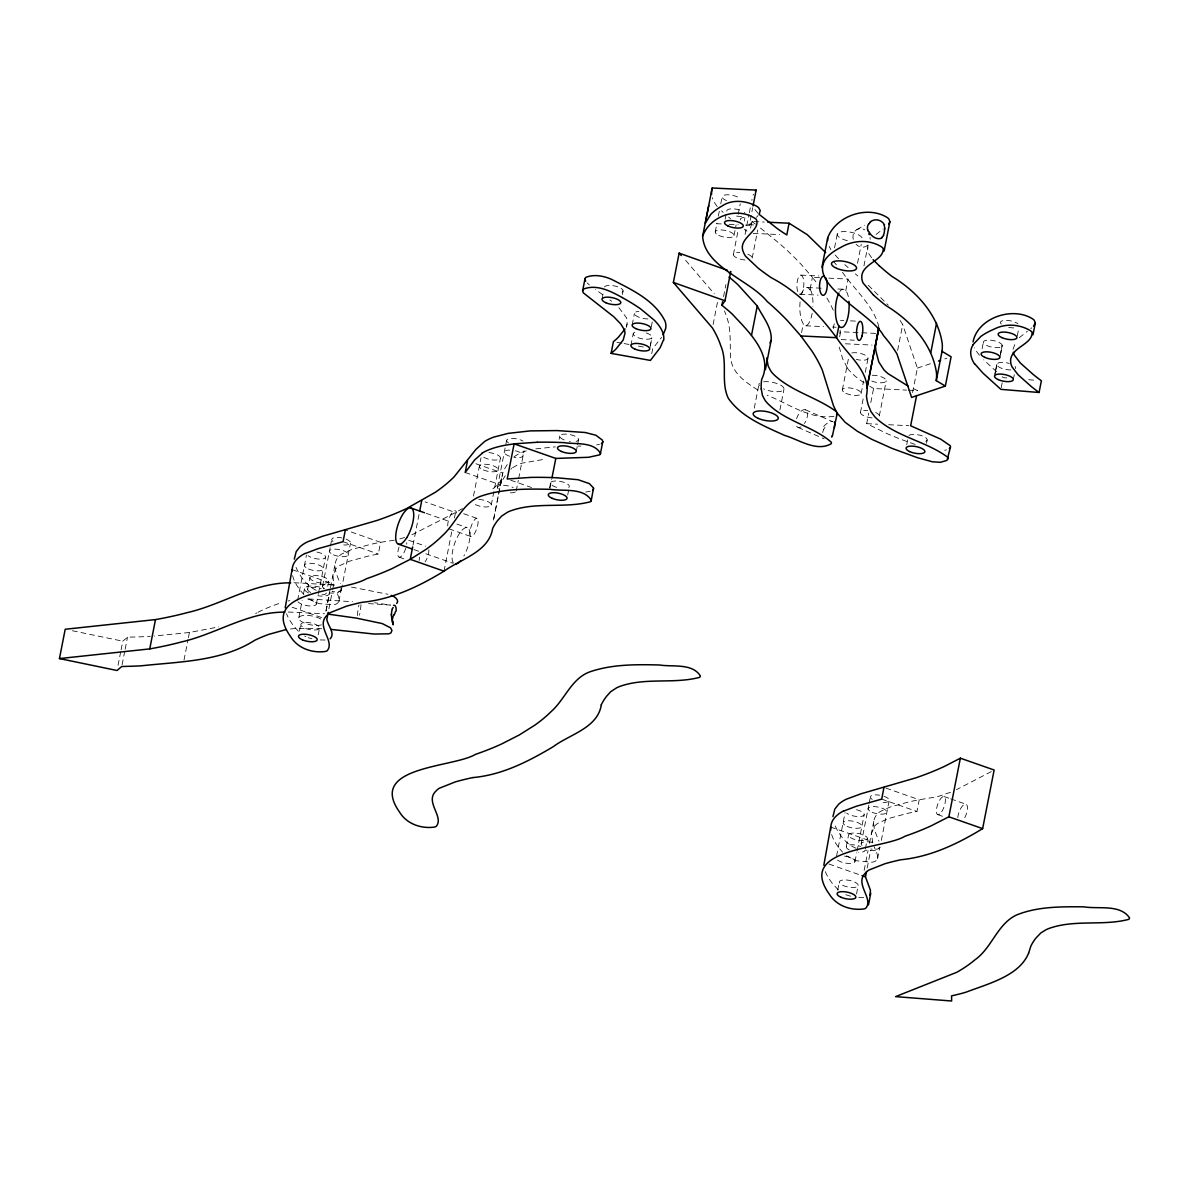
<?xml version="1.0" encoding="UTF-8"?>
<svg xmlns="http://www.w3.org/2000/svg" width="1189" height="1189" viewBox="0 0 1189 1189"><rect width="100%" height="100%" fill="white"/><g stroke="black" fill="none" stroke-linecap="round" stroke-linejoin="round"><path stroke-width="0.75" stroke-dasharray="5 3.75" d="M878.909 326.99C873.529 305.231 854.252 289.507 841.931 271.508M751.909 200.347L751.983 199.321M868.074 245.008L867.688 249.883A73.391 25.816 11.1 0 0 868.921 253.777L872.206 258.667M1012.998 349.298L1015.956 341.511M394.362 540.192L380.614 542.303A241.278 84.895 11.1 0 0 369.705 544.592L351.632 549.526L341.704 554.029A73.391 25.816 11.1 0 0 338.3 556.942C331.449 564.909 337.052 575.506 340.336 583.725M950.516 792.26L937.616 796.675L919.246 799.766A241.278 84.895 11.1 0 0 908.337 802.04L890.264 806.974L880.336 811.478A73.391 25.816 11.1 0 0 876.932 814.391C870.08 822.372 875.684 832.954 878.968 841.173M475.882 463.725L502.754 473.133L493.257 521.258L502.754 473.133A241.278 84.895 11.1 0 1 505.162 467.872L508.416 462.818M626.484 327.421L627.316 321.402A73.391 25.816 11.1 0 0 626.335 317.552L618.726 307.49M309.081 599.301L318.86 603.581L333.173 604.755A14.119 4.964 11.1 0 0 336.19 604.057C341.882 601.589 337.513 594.53 336.101 590.561M338.924 601.337L341.347 588.808M846.464 855.798L856.243 860.732L871.805 862.218A14.119 4.964 11.1 0 0 874.822 861.52C880.886 858.621 875.58 851.086 874.212 846.746M649.967 347.545L651.825 337.75M999.89 357.354L1002.193 345.3L1000.499 354.129M1013.325 379.603L1014.276 374.713M118.053 665.32L120.758 651.527M121.1 649.803L122.779 641.183L127.505 637.185L137.954 636.918A229.908 80.897 11.1 0 0 146.99 636.501L150.409 636.293M122.095 664.77L124.8 650.978M125.142 649.253L127.505 637.185M184.013 660.073L188.07 639.385M188.412 637.661L189.423 632.489L218.731 626.9M297.592 600.356L306.45 555.144M298.766 617.879L302.155 600.638M303.507 593.742L304.518 588.57M299.435 631.062L300.743 624.374M307.654 589.209L309.943 577.482M316.348 604.131L318.072 595.332M318.429 593.579L325.548 557.24M322.576 586.207L330.126 547.698M330.453 546.019L331.761 539.316M318.206 634.837L319.514 628.134A9.571 3.374 11.1 0 0 306.108 622.471A9.571 3.374 11.1 0 0 304.785 628.149A9.571 3.374 11.1 0 0 319.514 628.134M327.733 586.266L328.714 581.243A9.571 3.374 11.1 0 0 315.308 575.58A9.571 3.374 11.1 0 0 313.985 581.258A9.571 3.374 11.1 0 0 328.714 581.243M325.875 611.146L330.111 589.506M330.468 587.708L335.239 563.363M326.158 610.834L329.546 593.593M328.892 608.827L332.34 591.245M332.697 589.491L333.723 584.215L332.95 575.09L336.011 568.654A73.391 25.816 11.1 0 1 339.4 565.756L349.328 561.238L367.401 556.303A241.278 84.895 11.1 0 1 378.31 554.029L380.614 542.303L345.345 529.952M341.332 589.982L350.532 543.091M413.014 545.127L419.286 513.158M444.002 571.181L452.37 528.555M454.451 517.899L455.506 512.563L462.417 508.595M473.504 496.036L481.01 457.78M491.235 505.072L500.435 458.196M497.448 487.163L506.648 440.272M516.219 490.923L518.285 480.386M518.627 478.617L524.096 450.735M549.586 487.906L550.581 482.883M559.112 439.336L559.781 435.991M549.927 488.337L551.651 479.539M602.035 298.944L603.358 292.241M567.703 495.01L568.684 489.987M576.249 451.478L577.23 446.455M577.557 444.775L578.538 439.752M622.397 294.53L623.11 290.889M632.191 324.879L634.421 313.465M630.898 345.509L633.202 333.782M651.275 326.886L652.271 321.847M650.383 345.523L652.018 337.156M651.735 353.713L652.716 348.689L661.53 337.394M715.228 231.959L716.952 223.16M718.334 216.13L719.375 210.854M720.757 203.824L722.124 196.78M725.141 219.177L726.137 214.154M713.103 324.508L717.829 300.371M734.044 235.511L736.11 224.959M738.176 214.406L740.242 203.854M723.581 296.611L725.944 284.543M733.39 254.505L738.22 229.893M744.284 221.065L744.938 217.721M745.072 234.367L748.966 214.525M749.323 212.727L750.378 207.302M745.592 225.093L749.248 225.271L752.696 207.674M750.541 228.139L751.864 221.451L764.274 222.046M752.191 258.072L757.72 229.938M754.257 408.184L758.983 384.047M779.895 409.997L783.952 389.323M801.564 332.623L803.214 324.255M810.11 289.076L812.414 277.364L801.178 264.419A546.241 192.187 11.1 0 0 777.888 242.184L758.983 226.876M834.559 247.832L837.264 234.04M845.765 290.785L848.069 279.058L828.451 278.122M839.642 336.755L840.638 331.731L860.137 332.667M857.537 263.304L861.252 244.34M863.942 265.92L867.658 246.955M842.347 389.858L848.545 358.216M861.148 393.425L863.556 381.104M865.28 372.32L868.044 358.246M860.494 412.42L863.6 396.591M915.114 444.418L912.572 443.542A182.259 64.132 11.1 0 1 887.633 433.881L866.677 423.685L868.743 413.133M870.809 402.581L873.573 388.521L906.568 390.096M879.31 415.972L886.206 380.807M897.636 350.473L902.704 324.612A411.84 144.895 11.1 0 0 898.572 318.251M912.572 392.533L917.373 368.114L902.704 324.612M906.731 444.76L907.712 439.737M836.566 856.05L845.082 812.592M837.74 890.204L839.375 881.822M846.286 846.657L848.574 834.931M926.528 443.304L927.182 439.945M854.98 861.579L856.704 852.781M857.061 851.027L864.18 814.688M861.193 843.67L868.758 805.146M869.085 803.467L870.393 796.779M856.511 893.965L858.146 885.597A9.571 3.374 11.1 0 0 844.74 879.919A9.571 3.374 11.1 0 0 843.417 885.612A9.571 3.374 11.1 0 0 858.146 885.597M865.369 848.753L867.346 838.706A9.571 3.374 11.1 0 0 853.94 833.028A9.571 3.374 11.1 0 0 852.617 838.721A9.571 3.374 11.1 0 0 867.346 838.706M864.15 870.407L868.044 850.566M869.456 843.358L873.87 820.811M867.182 868.044L870.63 850.462M877.556 858.785L879.86 847.073L877.125 849.793A14.119 4.964 11.1 0 1 874.093 850.492L865.042 850.209A9.571 3.374 11.1 0 1 858.696 852.305M881.346 840.4L889.164 800.539M995.579 370.775L996.887 364.072M1000.469 354.322L1002.119 345.94A9.571 3.374 11.1 0 0 989.233 340.099A9.571 3.374 11.1 0 0 987.004 345.598A9.571 3.374 11.1 0 0 1002.119 345.94M872.756 842.912L871.433 833.578L874.643 826.117A73.391 25.816 11.1 0 1 878.032 823.204L887.96 818.701L906.033 813.752A241.278 84.895 11.1 0 1 916.942 811.478L919.246 799.766L885.656 787.995M1001.227 387.688L1002.208 382.665M1017.279 335.922L1018.587 329.234M982.099 348.704L983.466 341.823M994.911 374.208L996.813 364.726L994.836 374.49M627.153 324.077L626.35 326.603M501.624 478.617L499.35 483.15L490.745 490.745M341.228 589.61L338.493 592.345A14.119 4.964 11.1 0 1 335.461 593.043L329.13 593.043M753.098 195.219L753.558 194.179M502.843 479.598L505.236 475.763M823.65 429.288L825.017 427.401M749.248 225.271L753.752 220.247M758.047 215.536L756.472 217.379M1019.33 337.691L1027.415 331.241M1030.804 328.625L1031.814 327.792M510.898 469.15L511.731 468.451M876.04 234.456L883.189 229.001M514.034 456.725L519.162 453.529A73.391 25.816 11.1 0 1 524.706 451.374L526.326 450.899M512.622 467.767L516.858 465.256A73.391 25.816 11.1 0 1 522.402 463.086L545.157 459.162M255.65 613.598L256.794 612.944M856.808 229.626L864.537 225.241M991.329 771.587L956.461 789.674M257.968 612.305L260.465 611.027A317.418 111.677 11.1 0 1 274.406 605.112L281.734 602.615M411.884 534.797L455.506 512.563L425.112 501.907M917.373 368.114L932.117 363.15M944.765 358.9L946.875 358.201M404.676 537.517L396.561 539.776M833.95 416.313C810.199 419.999 788.262 403.443 767.098 395.224M946.474 449.873L944.69 450.304M599.464 444.329L596.685 444.939M590.264 491.206L585.746 492.068M288.154 600.995L289.878 600.653M535.838 448.862L555.322 446.856M189.423 632.489L154.065 636.026M325.102 640.039L319.93 639.935M863.734 897.487L857.195 897.264M578.196 446.113L580.945 446.038M308.605 598.929L352.538 601.723M293.965 582.714L336.606 585.137M288.214 612.023L324.538 613.747M716.254 223.695L721.753 223.948M729.095 224.305L738.25 224.736M753.113 233.341L779.702 234.605M800.881 275.12L818.909 275.967M819.548 277.706L812.414 277.364L815.892 281.808M807.494 287.545L823.546 288.303M837.829 288.986L843.179 289.239M799.9 294.233L818.136 295.095M840.519 320.391L843.848 320.554M850.462 320.867L855.367 321.089M805.756 325.786L823.591 326.633M832.523 327.064L836.09 327.228M861.906 332.742L876.1 333.425M841.203 339.578L854.311 340.203M845.424 343.784L872.027 345.063M908.396 390.17L917.566 390.616L912.587 388.268M866.677 423.685L877.675 424.205M888.659 424.726L908.827 425.692M321.684 628.713L295.898 628.505A73.391 25.816 11.1 0 0 289.67 629.085M1006.83 377.939L1003.189 377.641L1000.96 375.65M1028.648 379.722L1035.931 380.317M368.56 603.596L390.557 605.082L374.639 602.749M351.468 587.098L388 594.277M616.972 342.298L622.337 343.264M624.121 343.576L629.486 344.542M638.419 346.133L643.784 347.099M72.395 630.75L122.779 641.183M311.949 638.746L308.248 637.705M850.581 896.209L845.676 894.678M510.705 480.222L531.528 487.52M465.196 472.494L500.45 484.859A241.278 84.895 11.1 0 1 502.858 479.598M463.71 513.722L477.086 518.404A9.571 3.017 -71.7 0 1 474.931 532.895A9.571 3.017 -71.7 0 1 470.012 531.111A9.571 3.017 -71.7 0 1 477.012 518.374M426.212 513.351L450.096 521.718M456.918 524.111L467.158 527.693M449.085 528.867L470.933 536.521M408.763 540.267L425.647 546.182M413.935 549.586L419.048 551.384M425.87 553.777L453.158 563.333M399.118 557.165L404.111 558.919M343.056 541.679L378.325 554.029M944.021 796.541L949.09 798.309M950.784 798.904L965.973 804.225M292.063 569.605L333.723 584.215L334.124 585.464M937.749 814.628L942.743 816.367M881.688 799.127L916.957 811.478M292.108 607.207L323.349 618.161M830.695 827.068L872.354 841.663M829.001 864.061L860.256 875.015M856.08 848.262C845.691 844.101 838.676 834.069 834.351 824.126M805.369 409.744L832.374 421.56M798.057 427.431L824.185 438.86M316.244 590.339C306.539 585.761 299.851 576.293 295.719 566.677M304.622 636.041L305.841 636.68M757.854 390.007C746.365 382.724 732.855 373.836 730.789 359.212C729.511 344.988 731.711 330.26 726.553 316.542A411.84 144.895 11.1 0 0 724.458 310.909M602.66 294.664L595.436 289.551M744.388 229.269L746.945 231.201M751.864 221.451L755.372 224.112M609.883 299.94L611.547 301.233M728.56 217.037L730.566 218.672M855.352 273.886L857.849 276.041M589.372 284.914L587.143 282.908M996.635 371.83L983.675 359.821M844.829 264.657L848.129 267.614M868.312 285.256L888.242 305.187M721.545 210.869L723.135 212.355M838.29 889.877L832.909 884.081A182.259 64.132 11.1 0 1 825.761 872.637L824.735 869.724M838.557 258.712L834.232 254.015M298.365 631.21L294.278 626.633A182.259 64.132 11.1 0 1 287.129 615.174L286.594 613.732M758.121 213.351L754.807 209.398A73.391 25.816 11.1 0 1 754.153 208.417M685.637 260.332L714.277 293.787M842.57 852.127L839.806 848.916M303.938 594.678L301.174 591.468A182.259 64.132 11.1 0 1 294.025 580.009L292.598 575.625M833.311 261.268L836.343 264.805M979.468 355.243L977.224 352.345A105.048 36.963 11.1 0 1 974.594 347.812M847.237 367.624L842.659 358.781L839.271 347.143M829.179 246.45L830.873 249.586M831.631 834.559L832.686 837.472A182.259 64.132 11.1 0 0 839.82 848.916M453.262 562.709A19.143 6.792 -70.7 0 1 456.977 537.859A19.143 6.792 -70.7 0 1 469.343 530.041A19.143 6.792 -70.7 0 1 463.859 556.021M321.342 624.849A12.767 4.488 11.1 0 1 302.511 622.159A12.767 4.488 11.1 0 1 303.537 615.471A12.767 4.488 11.1 0 1 322.085 619.915M329.576 593.148A12.767 4.488 11.1 0 1 318.548 595.882M308.59 593.029A12.767 4.488 11.1 0 1 307.342 586.534A12.767 4.488 11.1 0 1 324.538 588.718M360.98 604.711A9.571 1.204 -81.6 0 1 359.494 615.218M357.428 615.575A9.571 1.204 -81.6 0 1 358.915 605.082M316.928 552.068A9.571 3.374 11.1 0 1 324.151 558.533A9.571 3.374 11.1 0 1 308.07 555.709M346.058 539.122A9.571 3.374 11.1 0 1 350.354 543.507A9.571 3.374 11.1 0 1 342.283 544.8M333.039 541.56A9.571 3.374 11.1 0 1 333.173 538.023A9.571 3.374 11.1 0 1 341.912 537.918M326.41 592.969A9.571 3.374 11.1 0 1 318.162 594.678M310.701 592.538A9.571 3.374 11.1 0 1 309.244 587.827A9.571 3.374 11.1 0 1 321.193 588.733M508.446 442.888A9.571 3.374 11.1 0 1 510.066 438.488A9.571 3.374 11.1 0 1 523.011 441.06M515.417 450.794A9.571 3.374 11.1 0 1 523.115 455.759A9.571 3.374 11.1 0 1 513.916 457.334M509.561 456.234A9.571 3.374 11.1 0 1 504.314 452.221A9.571 3.374 11.1 0 1 509.799 450.096M488.961 452.608A9.571 3.374 11.1 0 1 499.96 456.739A9.571 3.374 11.1 0 1 494.981 460.084A9.571 3.374 11.1 0 1 482.942 456.665M564.255 439.96A9.571 3.374 11.1 0 1 561.446 434.594A9.571 3.374 11.1 0 1 575.03 436.2A9.571 3.374 11.1 0 1 576.13 441.372M570.289 441.461A9.571 3.374 11.1 0 1 569.338 441.327M447.733 525.969A9.571 3.404 -70.7 0 1 451.612 513.425A9.571 3.404 -70.7 0 1 456.65 513.039M515.268 492.008A9.571 3.374 11.1 0 1 507.971 492.647M498.28 489.006A9.571 3.374 11.1 0 1 501.268 485.335A9.571 3.374 11.1 0 1 513.158 487.594M478.825 499.439A9.571 3.374 11.1 0 1 490.403 503.229A9.571 3.374 11.1 0 1 486.628 506.96A9.571 3.374 11.1 0 1 474.277 503.928M556.571 487.371A9.571 3.374 11.1 0 1 551.176 482.021A9.571 3.374 11.1 0 1 563.348 482.139A9.571 3.374 11.1 0 1 568.743 487.49M406.757 542.704A9.571 3.404 -70.7 0 1 406.668 544.205M405.776 548.278A9.571 3.404 -70.7 0 1 399.281 557.21A9.571 3.404 -70.7 0 1 399.014 547.089M428.857 549.853A9.571 3.775 -69.6 0 1 425.082 561.877M419.167 560.554A9.571 3.775 -69.6 0 1 419.658 557.165M307.728 598.959A9.571 3.374 11.1 0 1 316.363 603.655A9.571 3.374 11.1 0 1 308.754 605.914A9.571 3.374 11.1 0 1 298.053 601.812M340.871 588.51A9.571 3.374 11.1 0 1 332.132 591.542M323.839 588.451A9.571 3.374 11.1 0 1 324.76 584.646A9.571 3.374 11.1 0 1 335.343 585.478M856.481 809.724A9.571 3.374 11.1 0 1 862.53 816.085A9.571 3.374 11.1 0 1 846.702 813.157M883.947 796.303A9.571 3.374 11.1 0 1 889.06 800.821A9.571 3.374 11.1 0 1 880.915 802.248M872.206 799.394A9.571 3.374 11.1 0 1 871.344 795.694A9.571 3.374 11.1 0 1 879.607 795.203M849.332 849.986A9.571 3.374 11.1 0 1 848.129 845.201A9.571 3.374 11.1 0 1 860.568 846.464M957.814 817.616A9.571 3.775 -69.6 0 1 962.555 805.889A9.571 3.775 -69.6 0 1 967.474 806.989A9.571 3.775 -69.6 0 1 963.937 818.998M844.472 856.11A9.571 3.374 11.1 0 1 854.846 860.628A9.571 3.374 11.1 0 1 848.01 863.422A9.571 3.374 11.1 0 1 836.684 859.275M879.994 847.088A9.571 3.374 11.1 0 1 870.764 849.005M862.025 845.513A9.571 3.374 11.1 0 1 863.422 842.094A9.571 3.374 11.1 0 1 873.142 842.689M801.579 294.292A19.143 6.703 -89.1 0 1 809.962 289.834M803.303 323.794A19.143 6.703 -89.1 0 1 800.093 301.947M810.081 289.224A19.143 6.361 -86.5 0 1 812.904 306.42M812.146 313.302A19.143 6.361 -86.5 0 1 803.184 324.389M839.806 291.498A19.143 6.956 -86.9 0 1 848.783 298.87M797.67 291.468A9.571 3.463 -87.3 0 1 799.127 276.22A9.571 3.463 -87.3 0 1 803.868 282.967A9.571 3.463 -87.3 0 1 799.558 294.159M717.235 206.514A113.059 39.772 11.1 0 1 712.33 197.76M726.524 200.599A9.571 3.374 11.1 0 1 725.706 194.877A9.571 3.374 11.1 0 1 740.45 198.994M747.807 254.253A9.571 3.374 11.1 0 1 751.909 258.697M745.013 259.99A9.571 3.374 11.1 0 1 733.747 255.694A9.571 3.374 11.1 0 1 739.766 252.529M753.514 224.899A9.571 3.374 11.1 0 1 746.424 223.77M740.375 220.024A9.571 3.374 11.1 0 1 747.48 217.424M741.55 216.324A9.571 3.374 11.1 0 1 733.851 215.506M726.791 211.152A9.571 3.374 11.1 0 1 731.859 208.803A9.571 3.374 11.1 0 1 741.995 210.884M744.403 212.326A9.571 3.374 11.1 0 1 744.804 212.682M873.692 388.491A113.059 39.772 11.1 0 1 869.754 386.276M864.165 382.828A113.059 39.772 11.1 0 1 846.94 367.609M840.147 330.052A9.571 3.463 -87.3 0 1 839.731 333.544M833.326 328.595A9.571 3.463 -87.3 0 1 834.277 323.75M826.89 298.023A546.241 192.187 11.1 0 1 834.024 311.919M872.117 417.904A9.571 3.374 11.1 0 1 860.747 413.43A9.571 3.374 11.1 0 1 867.688 410.487M875.713 412.494A9.571 3.374 11.1 0 1 879.206 416.299M872.206 375.263A9.571 3.374 11.1 0 1 884.334 378.265A9.571 3.374 11.1 0 1 883.382 382.605A9.571 3.374 11.1 0 1 871.002 380.733M851.859 352.94A9.571 3.374 11.1 0 1 863.913 354.545A9.571 3.374 11.1 0 1 867.227 359.346A9.571 3.374 11.1 0 1 856.303 359.39M908.946 435.471A9.571 3.374 11.1 0 1 921.936 435.813A9.571 3.374 11.1 0 1 925.741 441.357M763.606 381.788A12.767 4.488 11.1 0 1 780.697 385.162A12.767 4.488 11.1 0 1 780.593 391.374A12.767 4.488 11.1 0 1 763.501 388.848M759.37 385.816A12.767 4.488 11.1 0 1 759.444 383.319M796.556 418.766A9.571 4.786 -66.4 0 1 805.83 409.967A9.571 4.786 -66.4 0 1 804.433 423.522M801.029 426.91A9.571 4.786 -66.4 0 1 796.11 424.919M822.714 432.573A8.13 6.792 -47.5 0 1 823.814 429.363M823.665 426.539A9.542 5.514 -48.3 0 1 832.597 421.545M647.975 318.934A9.571 3.374 11.1 0 1 635.61 315.397A9.571 3.374 11.1 0 1 638.865 311.384M646.266 332.95A9.571 3.374 11.1 0 1 650.353 338.746A9.571 3.374 11.1 0 1 635.803 336.665A9.571 3.374 11.1 0 1 637.631 331.716M604.473 286.935A9.571 3.374 11.1 0 1 618.265 286.995A9.571 3.374 11.1 0 1 620.212 292.791M847.311 240.654A12.767 4.488 11.1 0 1 837.383 233.743A12.767 4.488 11.1 0 1 851.354 232.345A12.767 4.488 11.1 0 1 862.263 239.167M867.688 245.216A9.571 8.293 60.5 0 1 856.154 244.384M853.271 239.331A9.571 8.293 60.5 0 1 855.812 230.309A9.571 8.293 60.5 0 1 864.789 229.819M870.051 237.443A9.571 8.293 60.5 0 1 870.185 239.242M1015.124 366.554A9.571 3.374 11.1 0 1 1015.361 368.501M1010.888 369.898A9.571 3.374 11.1 0 1 996.843 364.83A9.571 3.374 11.1 0 1 1009.342 363.448M1013.712 327.911A9.571 3.374 11.1 0 1 1007.633 327.079M1001.257 324.077A9.571 3.374 11.1 0 1 1005.567 320.346A9.571 3.374 11.1 0 1 1018.022 323.839M308.516 568.981A9.571 3.374 11.1 0 0 323.259 568.951A9.571 3.374 11.1 0 0 309.839 563.289A9.571 3.374 11.1 0 0 308.516 568.981M333.5 554.832A9.571 3.374 11.1 0 0 348.228 554.802A9.571 3.374 11.1 0 0 334.822 549.14A9.571 3.374 11.1 0 0 333.5 554.832M483.388 469.937A9.571 3.374 11.1 0 0 498.132 469.908A9.571 3.374 11.1 0 0 484.711 464.245A9.571 3.374 11.1 0 0 483.388 469.937M847.148 826.429A9.571 3.374 11.1 0 0 861.891 826.414A9.571 3.374 11.1 0 0 848.47 820.752A9.571 3.374 11.1 0 0 847.148 826.429M872.131 812.28A9.571 3.374 11.1 0 0 886.86 812.265A9.571 3.374 11.1 0 0 873.454 806.603A9.571 3.374 11.1 0 0 872.131 812.28M941.688 811.715A9.571 3.404 -70.7 0 0 944.334 796.689A9.571 3.404 -70.7 0 0 936.65 808.342A9.571 3.404 -70.7 0 0 941.688 811.715M718.765 235.407A9.571 3.374 11.1 0 0 733.94 235.838A9.571 3.374 11.1 0 0 721.203 229.953A9.571 3.374 11.1 0 0 718.765 235.407M845.869 393.306A9.571 3.374 11.1 0 0 861.059 393.737A9.571 3.374 11.1 0 0 848.307 387.867A9.571 3.374 11.1 0 0 845.869 393.306"/><path stroke-width="1.5" d="M873.454 295.035L863.169 283.086A73.391 25.816 11.1 0 1 861.936 279.192C859.365 263.78 884.423 261.134 883.159 248.308A14.119 4.964 11.1 0 0 880.93 246.495C868.342 239.019 852.558 240.282 840.222 247.713C786.598 275.447 870.511 310.775 883.501 335.61A411.84 144.895 11.1 0 1 896.952 353.921L911.621 397.408L945.344 386.083L951.096 356.774L942.015 351.335L942.342 347.069A229.908 80.897 11.1 0 0 942.178 343.22C937.809 314.268 916.243 291.186 892.003 276.442A317.418 111.677 11.1 0 1 879.236 265.727M884.126 251.042L889.877 221.734L888.911 218.999A14.119 4.964 11.1 0 0 886.682 217.201C866.454 205.132 835.555 216.383 827.693 237.874L821.941 267.183M1013.266 352.226A73.391 25.816 11.1 0 0 1014.336 355.139L1020.325 363.002L1033.196 374.461A241.278 84.895 11.1 0 0 1041.371 380.777L1039.082 392.489A241.278 84.895 11.1 0 1 1030.908 386.187L1018.037 374.728L1012.032 366.866A73.391 25.816 11.1 0 1 1010.784 362.972C1008.227 347.545 1033.286 344.914 1032.022 332.088A14.119 4.964 11.1 0 0 1029.793 330.274C1018.854 324.077 1005.151 323.319 993.9 329.249A182.259 64.132 11.1 0 0 980.836 336.442L972.929 344.765M1032.988 334.808L1035.292 323.096L1034.326 320.361A14.119 4.964 11.1 0 0 1032.097 318.563C1011.557 306.182 977.507 318.31 973.048 341.956M827.648 240.594L827.693 237.874M292.018 571.121L292.063 569.605L285.197 607.787M294.307 559.127L296.195 551.637L299.881 546.925A105.048 36.963 11.1 0 1 307.609 541.798L322.487 536.284L377.002 520.455A546.241 192.187 11.1 0 0 406.638 508.535L435.219 492.35A546.241 192.187 11.1 0 0 454.228 476.715L475.927 449.383L484.443 441.639A105.048 36.963 11.1 0 1 493.821 437.091L508.327 433.346L530.324 430.894L557.136 430.581L585.196 432.499L595.897 435.248L602.258 440.004L602.793 441.639L600.386 453.871M832.939 816.59L834.827 809.085L838.513 804.388A105.048 36.963 11.1 0 1 846.241 799.246L861.118 793.747L915.634 777.903A546.241 192.187 11.1 0 0 945.27 765.998L960.355 758.181L994.138 770.011L982.634 828.629C957.398 844.027 930.333 856.897 900.668 859.781A325.162 114.412 11.1 0 0 884.958 863.719L868.832 870.095A73.391 25.816 11.1 0 0 865.443 873.008C854.074 883.799 874.272 898.973 865.622 908.411A14.119 4.964 11.1 0 1 862.605 909.109C849.704 910.373 836.105 905.409 829.164 893.95C796.407 847.876 882.595 849.659 905.052 836.209A544.146 191.459 11.1 0 0 931.15 825.835L948.867 816.798L982.634 828.629M945.344 386.083L936.263 380.643L936.59 376.378A229.908 80.897 11.1 0 0 936.427 372.514C932.072 343.576 910.506 320.495 886.251 305.751A317.418 111.677 11.1 0 1 873.484 295.035M708.718 205.578L702.64 236.15C704.423 267.168 749.456 279.787 767.143 301.441A544.146 191.459 11.1 0 1 787.668 320.896L800.91 335.967L811.849 350.933A544.146 191.459 11.1 0 1 822.253 369.913L833.489 405.761L836.803 412.642L845.126 422.273L857.284 431.221L871.76 439.306L892.092 448.416L917.551 457.735L932.444 461.793L940.454 462.313L947.024 460.351L950.412 447.317A14.119 4.964 11.1 0 0 950.174 445.652L940.737 439.187L910.655 425.781L916.526 395.892M948.109 459.043A14.119 4.964 11.1 0 0 947.886 457.364C927.108 441.877 899.315 437.448 878.968 420.624A73.391 25.816 11.1 0 1 874.584 416.522L870.972 411.617L868.193 404.825A325.162 114.412 11.1 0 1 866.439 395.803C871.522 372.306 847.861 355.511 836.566 337.676C818.641 313.896 798.131 291.736 771.512 277.854A325.162 114.412 11.1 0 1 758.314 268.283L745.607 256.289A73.391 25.816 11.1 0 1 743.497 252.306C736.749 238.142 761.064 231.365 756.367 219.445A14.119 4.964 11.1 0 0 753.811 217.661C735.634 206.812 709.774 216.651 702.64 236.15M866.499 871.552L865.458 876.828L870.452 890.279L869.976 895.317M834.396 427.713L834.886 423.373M285.91 629.635L268.625 634.406A317.418 111.677 11.1 0 0 254.684 640.306C221.422 661.574 179.42 661.649 141.238 665.81A229.908 80.897 11.1 0 1 132.202 666.226L121.768 666.494L117.027 670.492L59.45 658.572L65.202 629.263L155.491 619.588A411.84 144.895 11.1 0 0 186.866 612.721C222.105 604.77 253.658 582.506 290.711 582.833M59.45 658.572L149.74 648.897L155.491 619.588M328.209 612.35L326.826 619.38C327.674 625.518 335.64 633.41 330.096 638.85M345.345 529.952L343.056 541.679L317.731 548.768L305.305 553.524M412.672 546.91L410.235 559.335L392.519 568.372A544.146 191.459 11.1 0 1 366.42 578.746C343.963 592.196 257.775 590.428 290.532 636.501C297.473 647.96 311.072 652.91 323.973 651.646A14.119 4.964 11.1 0 0 326.99 650.948C335.655 641.525 315.442 626.35 326.812 615.545A73.391 25.816 11.1 0 1 330.215 612.632L346.296 606.256A325.162 114.412 11.1 0 1 362.021 602.318C391.701 599.464 418.766 586.563 444.002 571.181C460.96 558.889 488.976 551.964 492.677 528.347A325.162 114.412 11.1 0 1 497.537 520.619L501.699 516.041L507.658 512.132A73.391 25.816 11.1 0 1 513.202 509.977C538.231 501.936 565.578 508.446 590.487 501.728A14.119 4.964 11.1 0 0 591.29 500.242C583.175 487.282 563.318 491.488 550.358 489.333C527.604 488.798 504.195 488.56 482.318 495.694C462.818 501.699 456.398 523.219 442.249 535.808A544.146 191.459 11.1 0 1 425.766 549.541L410.235 559.335L444.002 571.181M419.643 511.389L421.723 500.732M467.485 460.782L465.196 472.494L474.708 459.861L482.139 453.366M537.294 442.249L514.124 443.839L507.227 479.004L530.398 477.413A182.259 64.132 11.1 0 1 557.061 477.815L578.122 479.717L589.343 483.611L593.549 487.995L591.186 500.762M663.358 340.247L660.073 347.827L650.413 360.416L611.101 353.386A241.278 84.895 11.1 0 0 616.17 348.808L623.229 339.965L625.013 333.128A73.391 25.816 11.1 0 0 624.032 329.264L620.703 323.898L613.792 316.764L583.338 292.866L582.625 290.755L585.062 278.464A14.119 4.964 11.1 0 1 586.385 277.111C594.634 274.109 603.967 275.967 611.77 279.46C631.701 289.715 654.916 300.282 665.156 321.402A105.048 36.963 11.1 0 1 665.662 328.521L663.15 334.822M551.993 477.785L555.798 458.434L588.585 457.289L599.687 454.837A14.119 4.964 11.1 0 0 600.49 453.366C593.519 441.416 575.639 444.478 563.958 442.635A182.259 64.132 11.1 0 0 537.279 442.249M611.101 353.386L613.405 341.659A241.278 84.895 11.1 0 0 618.473 337.096L625.042 329.056M761.228 388.922L762.491 395.506L765.062 400.336A73.391 25.816 11.1 0 0 768.629 404.409C786.419 421.709 813.008 426.301 831.289 442.189A14.119 4.964 11.1 0 1 831.126 443.794C816.323 452.177 798.904 439.529 784.621 435.412C764.334 426.138 741.639 417.28 728.367 398.389C720.415 381.981 728.099 362.66 720.816 345.85A411.84 144.895 11.1 0 0 712.419 327.956L673.375 282.447L679.127 253.153L727.519 270.334M761.272 388.922A317.418 111.677 11.1 0 1 761.718 379.276C773.757 354.783 747.866 330.973 732.379 314.223A229.908 80.897 11.1 0 0 727.653 310.002L721.886 305.231L722.57 301.783M721.886 305.231L725.008 300.787L730.745 271.478M753.053 205.92L756.145 190.091L712.166 187.996L705.27 223.175L710.859 214.243A182.259 64.132 11.1 0 1 721.604 206.277C731.919 199.068 745.399 200.54 756.1 205.935A14.119 4.964 11.1 0 1 758.671 207.733L760.247 210.527L759.281 213.767M751.522 335.298L757.259 305.989L738.131 284.929A229.908 80.897 11.1 0 0 733.405 280.693L729.05 277.082M767.812 222.209L789.095 223.22L786.791 234.946A241.278 84.895 11.1 0 1 777.472 228.719L759.117 214.347M765.404 369.63L771.156 340.322C772.226 327.599 762.61 316.764 757.259 305.989M838.869 325.949L836.566 337.676L800.91 335.967M837.086 413.995L832.449 435.754M867.286 386.588L878.79 327.971L866.87 388.327M930.809 352.553L936.546 323.259M936.263 380.643L942.015 351.335M883.977 787.4L881.688 799.127L856.362 806.231L843.937 810.972M868.49 904.874L870.779 893.147M948.867 816.798L960.355 758.181M582.625 290.755L582.759 290.175A14.119 4.964 11.1 0 1 584.096 288.838C597.235 284.156 610.864 291.275 622.174 297.532M878.582 328.863L875.565 345.226A241.278 84.895 11.1 0 0 875.921 351.023L878.745 361.828L883.784 369.63A73.391 25.816 11.1 0 0 888.168 373.732L907.92 385.949M889.877 221.734L888.778 223.993M1035.292 323.096L1033.509 326.158M771.156 340.322L769.982 342.982M394.198 614.981L395.506 611.562M601.292 704.869C597.77 728.129 569.338 734.46 553.048 746.811C528.273 761.54 502.026 774.975 472.925 777.576M950.412 447.317L949.327 448.639M392.177 608.946L393.158 607.49M883.65 235.571L881.688 237.518M868.698 224.112L870.155 222.373M729.392 273.425L730.551 271.761M755.401 191.117L756.145 190.091M836.521 414.931L836.878 414.485A14.119 4.964 11.1 0 0 837.041 412.88L836.744 412.241M396.74 603.492C399.831 600.073 394.228 596.239 391.24 595.392M601.352 443.556L601.976 443.111A14.119 4.964 11.1 0 0 602.793 441.639M938.448 361.025L940.558 360.312M284.959 612.142C247.907 611.8 216.353 634.079 181.129 642.03A411.84 144.895 11.1 0 1 149.74 648.897M1039.082 392.489L1000.885 389.353L982.976 373.138L974.935 364.072M330.72 629.382L374.193 634.049L388.714 633.826A14.119 4.964 11.1 0 0 390.988 632.801L391.954 630.438L390.512 627.792L382.249 623.586L356.21 618.087L327.733 614.074M514.124 443.839L555.798 458.434M410.859 507.971L424.503 512.741M398.583 544.205L412.226 548.991M861.98 875.609L865.458 876.828M673.375 282.447L725.008 300.787M789.095 223.22L807.301 234.694L825.671 252.588M879.191 265.727L873.053 259.648M836.268 411.557C817.006 397.379 792.156 391.731 774.381 375.1A73.391 25.816 11.1 0 1 770.814 371.027L768.228 366.197L766.979 359.613M679.127 253.153L681.282 255.531M585.642 281.139L584.929 279.029M868.342 231.587L867.643 229.536M884.126 225.137L884.988 228.793M391.122 614.371L393.217 624.805L392.875 621.758M830.725 830.071L830.695 827.068L823.828 865.235M601.262 704.854A317.418 111.677 11.1 0 1 606.598 696.249L610.745 691.671L616.705 687.777A73.391 25.816 11.1 0 1 622.248 685.607C647.277 677.596 674.609 684.017 699.533 677.358A14.119 4.964 11.1 0 0 700.336 675.872C692.221 662.912 672.365 667.133 659.405 664.978C636.65 664.428 613.242 664.19 591.364 671.339C571.864 677.329 565.444 698.85 551.295 711.438A544.146 191.459 11.1 0 1 534.812 725.171L519.281 734.965L501.565 744.002A544.146 191.459 11.1 0 1 475.466 754.376C453.009 767.841 366.821 766.058 399.578 812.132C406.519 823.591 420.118 828.54 433.019 827.276A14.119 4.964 11.1 0 0 436.036 826.578C444.701 817.155 424.488 801.981 435.858 791.175A73.391 25.816 11.1 0 1 439.261 788.277L455.342 781.886A317.418 111.677 11.1 0 1 472.895 777.561M460.693 560.643A19.143 6.792 -70.7 0 1 455.877 564.002M392.415 622.397A8.576 3.404 -69.6 0 1 393.693 614.698M391.567 614.386A8.13 4.548 84.5 0 1 392.355 609.214M393.544 605.29A9.542 3.582 -75.4 0 1 396.16 611.012M292.226 569.65A113.059 39.772 11.1 0 1 305.023 553.42M481.857 453.277A113.059 39.772 11.1 0 1 514.243 443.913M593.593 488.53A14.119 4.964 11.1 0 1 592.776 490.002M830.858 827.098A113.059 39.772 11.1 0 1 843.655 810.868M711.617 194.327A113.059 39.772 11.1 0 1 712.33 188.04M825.597 277.646A9.571 3.835 -88.4 0 1 825.329 293.698A9.571 3.835 -88.4 0 1 819.548 287.426A9.571 3.835 -88.4 0 1 824.527 276.487M848.916 301.337A19.143 6.777 -87.1 0 1 844.562 325.474A19.143 6.777 -87.1 0 1 836.06 318.37A19.143 6.777 -87.1 0 1 838.929 292.999M767.024 359.613A317.418 111.677 11.1 0 1 766.935 357.696M832.3 435.575A9.542 5.157 -85.9 0 1 831.631 437.047M834.232 422.065A9.542 5.514 -48.3 0 1 835.228 423.031M622.159 297.532A182.259 64.132 11.1 0 1 640.544 308.843L654.024 319.975A113.059 39.772 11.1 0 1 663.67 340.307M868.758 233.802A9.571 8.293 60.5 0 1 869.204 234.679M884.497 228.838A8.576 4.593 87.3 0 1 883.412 235.169M881.97 237.874A9.542 6.777 46.5 0 1 868.847 231.498M867.613 229.536A8.13 7.476 -7.9 0 1 868.579 224.052M869.976 222.18A9.542 9.259 57.3 0 1 884.542 224.914M974.638 364.057A113.059 39.772 11.1 0 1 973.092 344.81M1028.619 953.102C1019.359 976.11 987.643 983.853 966.092 992.161A229.908 80.897 11.1 0 1 959.449 994.004L951.572 995.877L951.646 1001.004L895.585 996.62L956.818 972.275A411.84 144.895 11.1 0 0 974.787 959.939C991.968 947.975 997.095 924.239 1016.417 915.04C1037.715 906.404 1061.272 906.657 1083.892 906.835C1098.22 909.303 1120.157 903.893 1129.55 917.893A14.119 4.964 11.1 0 1 1128.733 919.365C1103.808 925.963 1076.491 919.617 1051.462 927.628A73.391 25.816 11.1 0 0 1045.919 929.783L1040.791 932.993L1035.768 938.255A325.162 114.412 11.1 0 0 1030.908 945.983L1028.619 953.102M406.742 537.681A19.143 6.792 -70.7 0 0 411.32 508.134A19.143 6.792 -70.7 0 0 396.1 532.449A19.143 6.792 -70.7 0 0 406.742 537.681M561.505 451.493A9.571 3.374 11.1 0 0 576.249 451.478A9.571 3.374 11.1 0 0 562.828 445.816A9.571 3.374 11.1 0 0 561.505 451.493M552.305 498.384A9.571 3.374 11.1 0 0 567.049 498.369A9.571 3.374 11.1 0 0 553.628 492.692A9.571 3.374 11.1 0 0 552.305 498.384M302.482 639.875A9.571 3.374 11.1 0 0 317.21 639.86A9.571 3.374 11.1 0 0 303.804 634.198A9.571 3.374 11.1 0 0 302.482 639.875M841.113 897.323A9.571 3.374 11.1 0 0 855.842 897.309A9.571 3.374 11.1 0 0 842.436 891.646A9.571 3.374 11.1 0 0 841.113 897.323M728.025 225.984A9.571 3.374 11.1 0 0 743.199 226.415A9.571 3.374 11.1 0 0 730.462 220.53A9.571 3.374 11.1 0 0 728.025 225.984M861.966 336.101A9.571 3.077 -86.2 0 0 860.42 321.342A9.571 3.077 -86.2 0 0 856.689 335.209A9.571 3.077 -86.2 0 0 861.966 336.101M909.6 451.567A9.571 3.374 11.1 0 0 924.789 451.998A9.571 3.374 11.1 0 0 912.037 446.113A9.571 3.374 11.1 0 0 909.6 451.567M758.3 418.409A12.767 4.488 11.1 0 0 778.201 418.617A12.767 4.488 11.1 0 0 760.663 410.948A12.767 4.488 11.1 0 0 758.3 418.409M635.952 328.669A9.571 3.374 11.1 0 0 650.903 328.848A9.571 3.374 11.1 0 0 637.765 323.081A9.571 3.374 11.1 0 0 635.952 328.669M634.718 349.001A9.571 3.374 11.1 0 0 649.67 349.18A9.571 3.374 11.1 0 0 636.546 343.413A9.571 3.374 11.1 0 0 634.718 349.001M605.81 302.719A9.571 3.374 11.1 0 0 620.747 302.913A9.571 3.374 11.1 0 0 607.624 297.146A9.571 3.374 11.1 0 0 605.81 302.719M836.759 268.387A12.767 4.488 11.1 0 0 856.511 268.461A12.767 4.488 11.1 0 0 838.78 260.867A12.767 4.488 11.1 0 0 836.759 268.387M984.715 357.324A9.571 3.374 11.1 0 0 999.815 357.666A9.571 3.374 11.1 0 0 986.944 351.825A9.571 3.374 11.1 0 0 984.715 357.324M998.136 379.573A9.571 3.374 11.1 0 0 1013.236 379.915A9.571 3.374 11.1 0 0 1000.365 374.074A9.571 3.374 11.1 0 0 998.136 379.573M1001.762 337.572A9.571 3.374 11.1 0 0 1016.863 337.914A9.571 3.374 11.1 0 0 1003.992 332.073A9.571 3.374 11.1 0 0 1001.762 337.572"/></g></svg>
